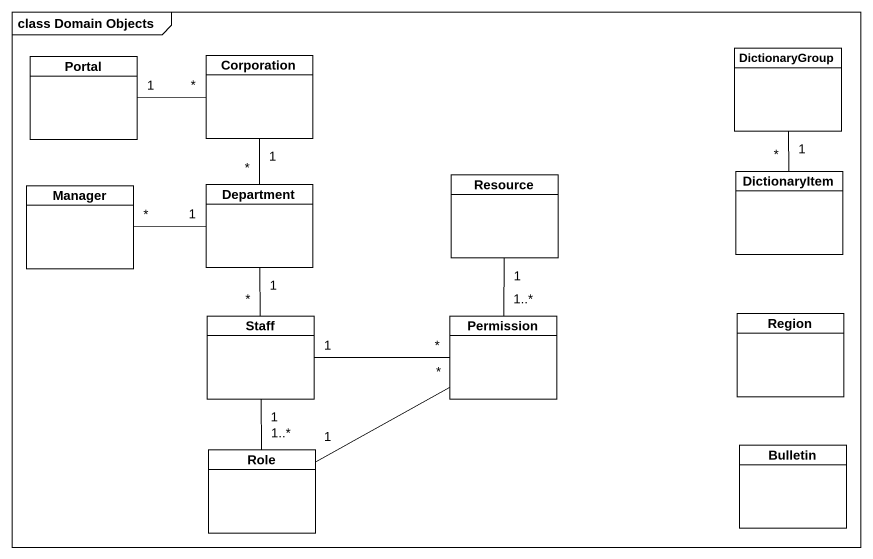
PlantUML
@startuml
mainframe class Domain Objects
hide circle
hide empty members
class Portal
class Corporation
class DictionaryGroup
class Resource
class DictionaryItem
class Manager
class Department
class Staff
class Permission
class Region
class Bulletin
class Role
Portal "1" -right- "*" Corporation
Corporation "1" -- "*" Department
DictionaryGroup "1" -- "*" DictionaryItem
Resource "1" -- "1..*" Permission
Department "1" -left- "*" Manager
Department "1" -- "*" Staff
Staff "1" -right- "*" Permission
Staff "1" -- "1..*" Role
Role "1" -right- "*" Permission
@enduml
